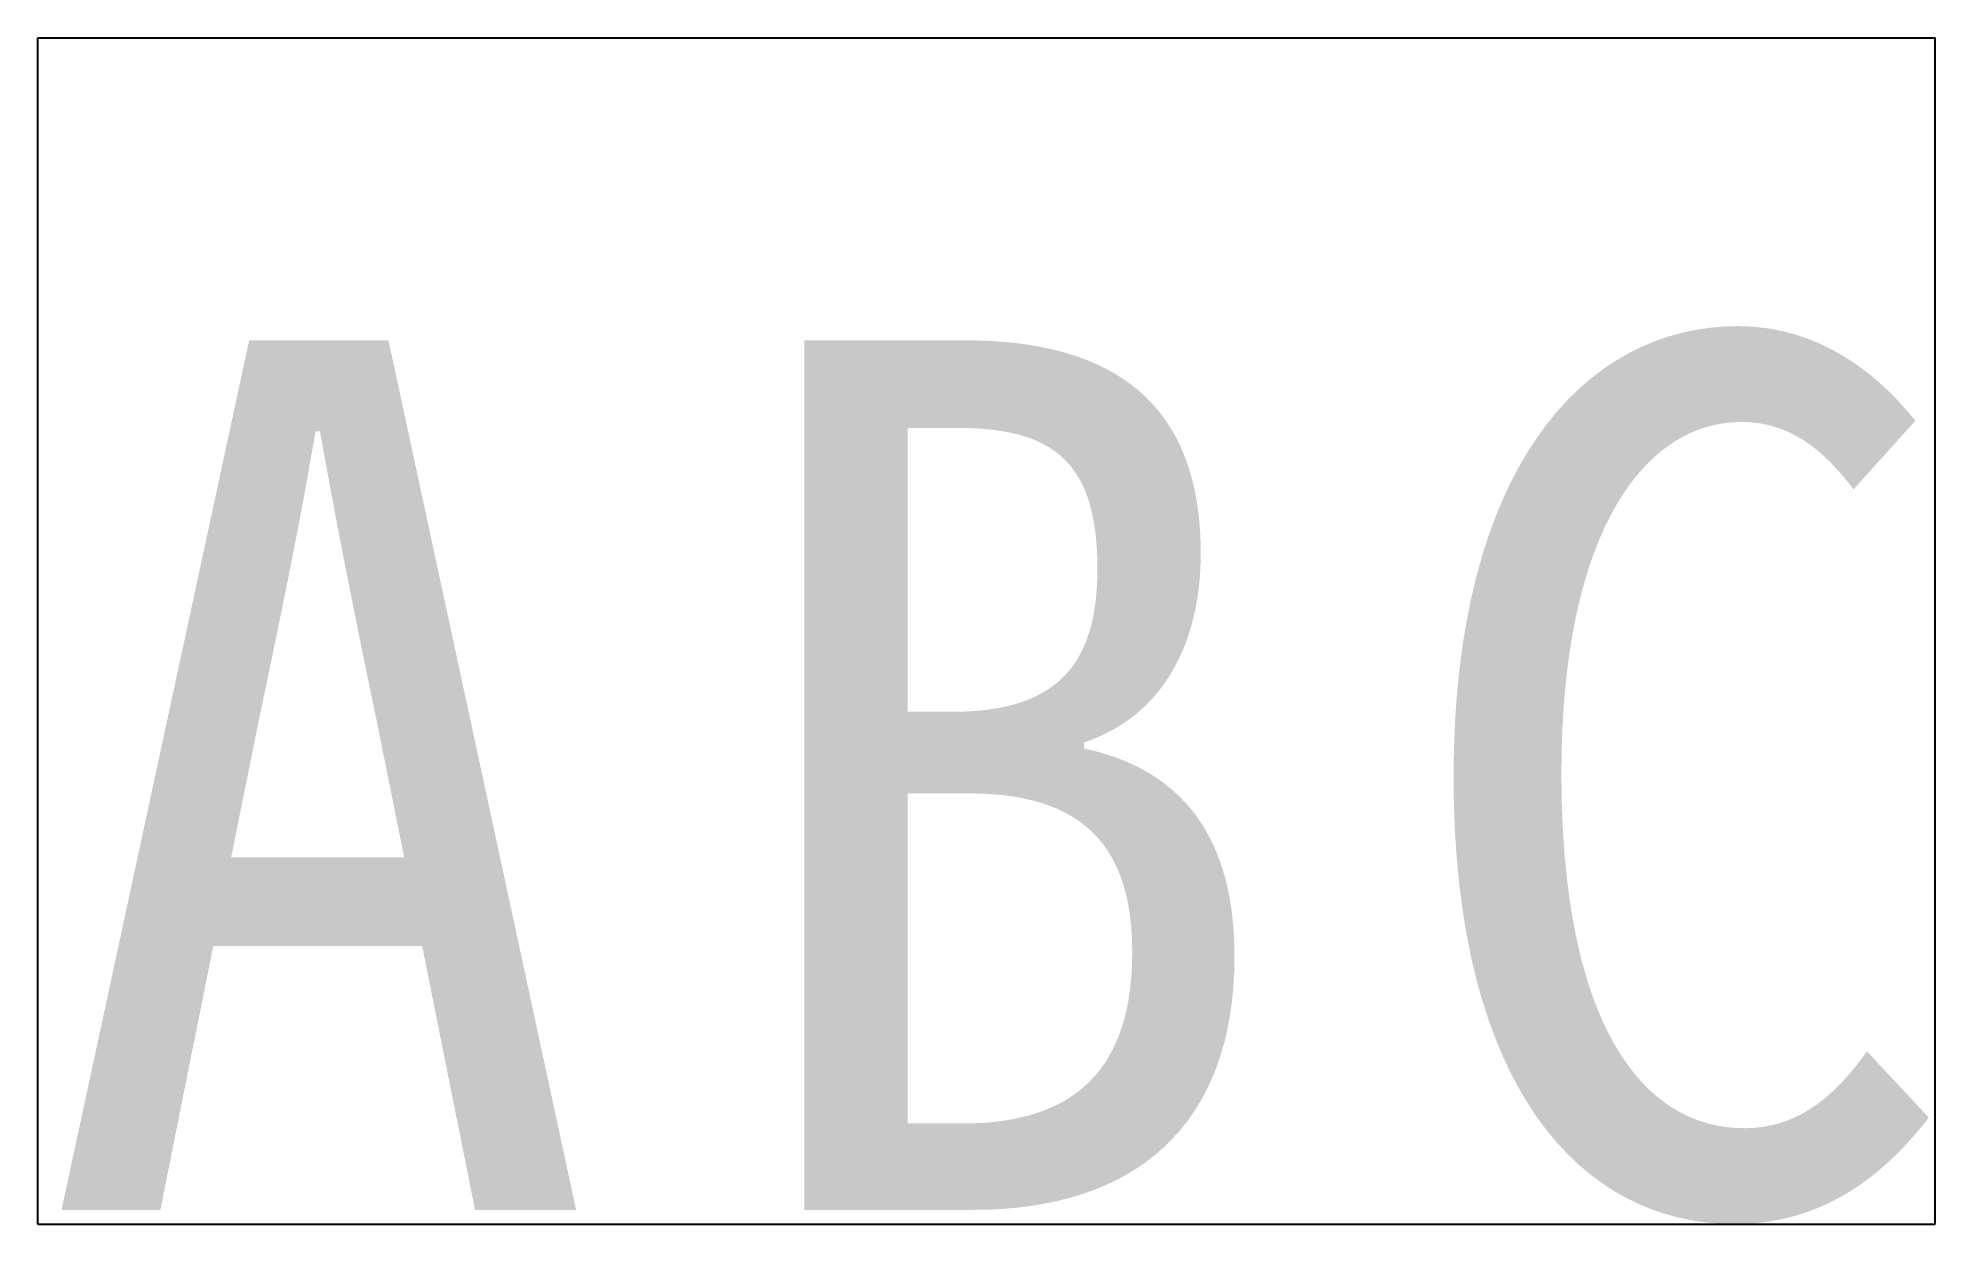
# Model space of a CAD drawing. Units: millimetres at full size, sheet at 1:100. Extents: x -9429 to -7829, y -3490 to -2490.
import ezdxf

# ---------------------------------------------------------------- set-up
doc = ezdxf.new("R2010")
doc.units = ezdxf.units.MM
doc.header["$LTSCALE"] = 100
doc.layers.add('0-0', color=7, linetype='Continuous')
doc.styles.add('ＭＳ ゴシック', font='')
doc.styles.get('ＭＳ ゴシック').set_extended_font_data('MS Gothic')

msp = doc.modelspace()

# ---------------------------------------------------------------- linework, layer by layer
at = {"layer": '0-0'}
for p, q in [((-9428.6, -2489.8), (-7828.6, -2489.8)), ((-9428.6, -3489.8), (-9428.6, -2489.8)), ((-7828.6, -3489.8), (-7828.6, -2489.8)), ((-9428.6, -3489.8), (-7828.6, -3489.8))]:
    msp.add_line(p, q, dxfattribs=at)

# ---------------------------------------------------------------- texts
at = {"layer": '0-0', "color": 6, "insert": (-9428.6, -3489.8), "char_height": 733.1, "attachment_point": 7, "style": 'ＭＳ ゴシック'}
msp.add_mtext('\\T1.21;\\W0.95;ABC', dxfattribs=at)

doc.saveas('drawing.dxf')
